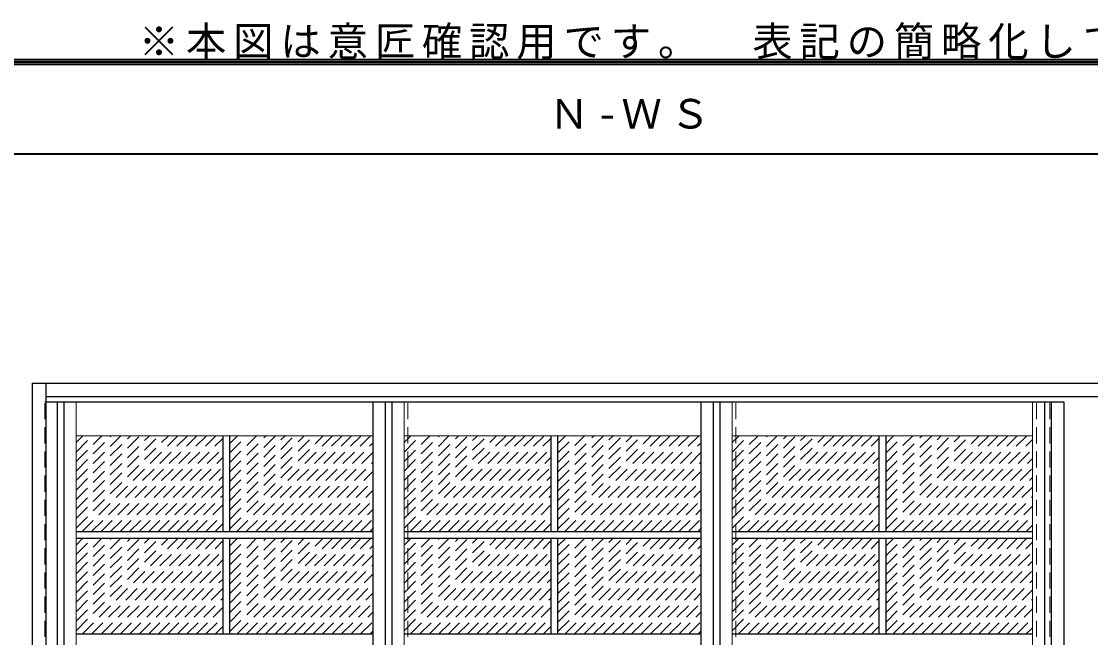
# Model space of a CAD drawing. Units: millimetres, scale not verified. Extents: x -6000 to 5700, y -4307 to 4260.
# Drawn here: x 1253 to 3639, y 2885 to 4260 of the extents above; entities that cross this region are included whole.
import ezdxf

# ---------------------------------------------------------------- set-up
doc = ezdxf.new("R2010")
doc.units = ezdxf.units.MM
doc.header["$LTSCALE"] = 30
doc.linetypes.add('DASHED1', pattern=[1.8, 1.2, -0.6])
for name, color, linetype, lineweight in [('0-2_扉', 4, 'DASHED1', 9), ('0-3_仕上げ', 3, 'Continuous', 25), ('0-4_枠', 3, 'Continuous', 25), ('0-C_ハッチ', 4, 'DASHED1', 9), ('F-1_枠', 6, 'Continuous', 40)]:
    doc.layers.add(name, color=color, linetype=linetype, lineweight=lineweight)
doc.layers.add('0-A_文字', color=7, linetype='Continuous')
doc.styles.add('ＭＳ ゴシック', font='')
doc.styles.get('ＭＳ ゴシック').set_extended_font_data('MS Gothic')

msp = doc.modelspace()

# ---------------------------------------------------------------- linework, layer by layer
at = {"layer": '0-2_扉'}
for p, q in [((1305, 3411.5), (1308, 3411.5)), ((1305, 1428.5), (1305, 3411.5)), ((2115, 1428.5), (2115, 3411.5)), ((2847, 1428.5), (2847, 3411.5))]:
    msp.add_line(p, q, dxfattribs=at)
at = {"layer": '0-2_扉', "color": 3, "linetype": 'Continuous', "lineweight": 25}
for p, q in [((2037, 3411.5), (2037, 1428.5)), ((2769, 3411.5), (2769, 1428.5))]:
    msp.add_line(p, q, dxfattribs=at)
msp.add_lwpolyline([(1308, 3411.5), (3579, 3411.5), (3579, 1428.5)], dxfattribs=at)
at = {"layer": '0-3_仕上げ'}
for p, q in [((1332.5, 3411.5), (1332.5, 1428.5)), ((1347.5, 3411.5), (1347.5, 1428.5)), ((2064.5, 3411.5), (2064.5, 1428.5)), ((2079.5, 3411.5), (2079.5, 1428.5)), ((2796.5, 3411.5), (2796.5, 1428.5)), ((2811.5, 3411.5), (2811.5, 1428.5)), ((3536.5, 1428.5), (3536.5, 3411.5)), ((3551.5, 1428.5), (3551.5, 3411.5)), ((1702.5, 3335.5), (1702.5, 3121)), ((1717.5, 3335.5), (1717.5, 3121)), ((2434.5, 3335.5), (2434.5, 3121)), ((2449.5, 3335.5), (2449.5, 3121)), ((3166.5, 3335.5), (3166.5, 3121)), ((3181.5, 3335.5), (3181.5, 3121)), ((2037, 3121), (1375, 3121)), ((2037, 3106), (1375, 3106)), ((1702.5, 3106), (1702.5, 2892.5)), ((1717.5, 3106), (1717.5, 2892.5)), ((2769, 3121), (2107, 3121)), ((2769, 3106), (2107, 3106)), ((2434.5, 3106), (2434.5, 2892.5)), ((2449.5, 3106), (2449.5, 2892.5)), ((3509, 3121), (2839, 3121)), ((3509, 3106), (2839, 3106)), ((3166.5, 3106), (3166.5, 2892.5)), ((3181.5, 3106), (3181.5, 2892.5)), ((2037, 2892.5), (1375, 2892.5)), ((2769, 2892.5), (2107, 2892.5)), ((3509, 2892.5), (2839, 2892.5))]:
    msp.add_line(p, q, dxfattribs=at)
at = {"layer": '0-3_仕上げ', "color": 7, "lineweight": 18}
for p, q in [((1375, 3411.5), (1375, 1428.5)), ((2107, 3411.5), (2107, 1428.5)), ((2839, 3411.5), (2839, 1428.5)), ((3509, 1428.5), (3509, 3411.5)), ((2037, 3335.5), (1375, 3335.5)), ((2769, 3335.5), (2107, 3335.5)), ((3509, 3335.5), (2839, 3335.5))]:
    msp.add_line(p, q, dxfattribs=at)
at = {"layer": '0-4_枠'}
for p, q in [((1308, 1418), (1308, 3453)), ((1308, 3423), (4328, 3423))]:
    msp.add_line(p, q, dxfattribs=at)
at = {"layer": '0-4_枠', "color": 4, "linetype": 'DASHED1', "lineweight": 9}
for p, q in [((3518, 1428.5), (3518, 3423)), ((3548, 1428.5), (3548, 3423))]:
    msp.add_line(p, q, dxfattribs=at)
at = {"layer": '0-4_枠'}
for points in [[(1308, 1418), (1278, 1418), (1278, 3453)], [(1278, 3453), (4358, 3453), (4358, 1418)]]:
    msp.add_lwpolyline(points, dxfattribs=at)
at = {"layer": '0-C_ハッチ'}
for p, q in [((1375, 3320.35), (1390.15, 3335.5)), ((1375, 3129.43), (1581.07, 3335.5)), ((1375, 3150.64), (1559.86, 3335.5)), ((1375, 3171.85), (1538.65, 3335.5)), ((1375, 3193.07), (1517.43, 3335.5)), ((1375, 3214.28), (1496.22, 3335.5)), ((1375, 3235.49), (1475.01, 3335.5)), ((1375, 3256.71), (1453.79, 3335.5)), ((1375, 3277.92), (1432.58, 3335.5)), ((1375, 3299.13), (1411.37, 3335.5)), ((1387.79, 3121), (1602.29, 3335.5)), ((1409, 3121), (1623.5, 3335.5)), ((1430.21, 3121), (1644.71, 3335.5)), ((1451.43, 3121), (1665.93, 3335.5)), ((1472.64, 3121), (1687.14, 3335.5)), ((1493.85, 3121), (1702.5, 3329.65)), ((1717.5, 3126.85), (1926.15, 3335.5)), ((1717.5, 3148.07), (1904.93, 3335.5)), ((1717.5, 3169.28), (1883.72, 3335.5)), ((1717.5, 3190.49), (1862.51, 3335.5)), ((1717.5, 3211.71), (1841.29, 3335.5)), ((1717.5, 3232.92), (1820.08, 3335.5)), ((1717.5, 3254.13), (1798.87, 3335.5)), ((1717.5, 3275.35), (1777.65, 3335.5)), ((1717.5, 3296.56), (1756.44, 3335.5)), ((1717.5, 3317.77), (1735.23, 3335.5)), ((1732.86, 3121), (1947.36, 3335.5)), ((1754.07, 3121), (1968.57, 3335.5)), ((1775.29, 3121), (1989.79, 3335.5)), ((1796.5, 3121), (2011, 3335.5)), ((1817.71, 3121), (2032.21, 3335.5)), ((1838.93, 3121), (2037, 3319.07)), ((2107, 3320.35), (2122.15, 3335.5)), ((2107, 3129.43), (2313.07, 3335.5)), ((2107, 3150.64), (2291.86, 3335.5)), ((2107, 3171.85), (2270.65, 3335.5)), ((2107, 3193.07), (2249.43, 3335.5)), ((2107, 3214.28), (2228.22, 3335.5)), ((2107, 3235.49), (2207.01, 3335.5)), ((2107, 3256.71), (2185.79, 3335.5)), ((2107, 3277.92), (2164.58, 3335.5)), ((2107, 3299.13), (2143.37, 3335.5)), ((2119.79, 3121), (2334.29, 3335.5)), ((2141, 3121), (2355.5, 3335.5)), ((2162.21, 3121), (2376.71, 3335.5)), ((2183.43, 3121), (2397.93, 3335.5)), ((2204.64, 3121), (2419.14, 3335.5)), ((2225.85, 3121), (2434.5, 3329.65)), ((2449.5, 3126.85), (2658.15, 3335.5)), ((2449.5, 3148.07), (2636.93, 3335.5)), ((2449.5, 3169.28), (2615.72, 3335.5)), ((2449.5, 3190.49), (2594.51, 3335.5)), ((2449.5, 3211.71), (2573.29, 3335.5)), ((2449.5, 3232.92), (2552.08, 3335.5)), ((2449.5, 3254.13), (2530.87, 3335.5)), ((2449.5, 3275.35), (2509.65, 3335.5)), ((2449.5, 3296.56), (2488.44, 3335.5)), ((2449.5, 3317.77), (2467.23, 3335.5)), ((2464.86, 3121), (2679.36, 3335.5)), ((2486.07, 3121), (2700.57, 3335.5)), ((2507.29, 3121), (2721.79, 3335.5)), ((2528.5, 3121), (2743, 3335.5)), ((2549.71, 3121), (2764.21, 3335.5)), ((2570.93, 3121), (2769, 3319.07)), ((2839, 3320.35), (2854.15, 3335.5)), ((2839, 3129.43), (3045.07, 3335.5)), ((2839, 3150.64), (3023.86, 3335.5)), ((2839, 3171.85), (3002.65, 3335.5)), ((2839, 3193.07), (2981.43, 3335.5)), ((2839, 3214.28), (2960.22, 3335.5)), ((2839, 3235.49), (2939.01, 3335.5)), ((2839, 3256.71), (2917.79, 3335.5)), ((2839, 3277.92), (2896.58, 3335.5)), ((2839, 3299.13), (2875.37, 3335.5)), ((2851.79, 3121), (3066.29, 3335.5)), ((2873, 3121), (3087.5, 3335.5)), ((2894.21, 3121), (3108.71, 3335.5)), ((2915.43, 3121), (3129.93, 3335.5)), ((2936.64, 3121), (3151.14, 3335.5)), ((2957.85, 3121), (3166.5, 3329.65)), ((3181.5, 3126.85), (3390.15, 3335.5)), ((3181.5, 3148.07), (3368.93, 3335.5)), ((3181.5, 3169.28), (3347.72, 3335.5)), ((3181.5, 3190.49), (3326.51, 3335.5)), ((3181.5, 3211.71), (3305.29, 3335.5)), ((3181.5, 3232.92), (3284.08, 3335.5)), ((3181.5, 3254.13), (3262.87, 3335.5)), ((3181.5, 3275.35), (3241.65, 3335.5)), ((3181.5, 3296.56), (3220.44, 3335.5)), ((3181.5, 3317.77), (3199.23, 3335.5)), ((3196.86, 3121), (3411.36, 3335.5)), ((3218.07, 3121), (3432.57, 3335.5)), ((3239.29, 3121), (3453.79, 3335.5)), ((3260.5, 3121), (3475, 3335.5)), ((3281.71, 3121), (3496.21, 3335.5)), ((3302.93, 3121), (3509, 3327.07)), ((1515.07, 3121), (1702.5, 3308.43)), ((1860.14, 3121), (2037, 3297.86)), ((2247.07, 3121), (2434.5, 3308.43)), ((2592.14, 3121), (2769, 3297.86)), ((2979.07, 3121), (3166.5, 3308.43)), ((3324.14, 3121), (3509, 3305.86)), ((1536.28, 3121), (1702.5, 3287.22)), ((1881.35, 3121), (2037, 3276.65)), ((2268.28, 3121), (2434.5, 3287.22)), ((2613.35, 3121), (2769, 3276.65)), ((3000.28, 3121), (3166.5, 3287.22)), ((3345.35, 3121), (3509, 3284.65)), ((1557.49, 3121), (1702.5, 3266.01)), ((1578.7, 3121), (1702.5, 3244.79)), ((1902.57, 3121), (2037, 3255.43)), ((2289.49, 3121), (2434.5, 3266.01)), ((2310.7, 3121), (2434.5, 3244.79)), ((2634.57, 3121), (2769, 3255.43)), ((3021.49, 3121), (3166.5, 3266.01)), ((3042.7, 3121), (3166.5, 3244.79)), ((3366.57, 3121), (3509, 3263.43)), ((1599.92, 3121), (1702.5, 3223.58)), ((1923.78, 3121), (2037, 3234.22)), ((2331.92, 3121), (2434.5, 3223.58)), ((2655.78, 3121), (2769, 3234.22)), ((3063.92, 3121), (3166.5, 3223.58)), ((3387.78, 3121), (3509, 3242.22)), ((3408.99, 3121), (3509, 3221.01)), ((1621.13, 3121), (1702.5, 3202.37)), ((1944.99, 3121), (2037, 3213.01)), ((2353.13, 3121), (2434.5, 3202.37)), ((2676.99, 3121), (2769, 3213.01)), ((3085.13, 3121), (3166.5, 3202.37)), ((3430.2, 3121), (3509, 3199.79)), ((1642.34, 3121), (1702.5, 3181.15)), ((1966.2, 3121), (2037, 3191.79)), ((2374.34, 3121), (2434.5, 3181.15)), ((2698.2, 3121), (2769, 3191.79)), ((3106.34, 3121), (3166.5, 3181.15)), ((3451.42, 3121), (3509, 3178.58)), ((1663.56, 3121), (1702.5, 3159.94)), ((1987.42, 3121), (2037, 3170.58)), ((2008.63, 3121), (2037, 3149.37)), ((2395.56, 3121), (2434.5, 3159.94)), ((2719.42, 3121), (2769, 3170.58)), ((2740.63, 3121), (2769, 3149.37)), ((3127.56, 3121), (3166.5, 3159.94)), ((3472.63, 3121), (3509, 3157.37)), ((1684.77, 3121), (1702.5, 3138.73)), ((2029.84, 3121), (2037, 3128.15)), ((2416.77, 3121), (2434.5, 3138.73)), ((2761.84, 3121), (2769, 3128.15)), ((3148.77, 3121), (3166.5, 3138.73)), ((3493.84, 3121), (3509, 3136.15)), ((1375, 2900.43), (1580.57, 3106)), ((1375, 2921.64), (1559.36, 3106)), ((1375, 2942.85), (1538.15, 3106)), ((1375, 2964.07), (1516.93, 3106)), ((1375, 2985.28), (1495.72, 3106)), ((1375, 3006.49), (1474.51, 3106)), ((1375, 3027.71), (1453.29, 3106)), ((1375, 3048.92), (1432.08, 3106)), ((1375, 3070.13), (1410.87, 3106)), ((1375, 3091.35), (1389.65, 3106)), ((1388.29, 2892.5), (1601.79, 3106)), ((1409.5, 2892.5), (1623, 3106)), ((1430.71, 2892.5), (1644.21, 3106)), ((1451.93, 2892.5), (1665.43, 3106)), ((1473.14, 2892.5), (1686.64, 3106)), ((1717.5, 2897.85), (1925.65, 3106)), ((1717.5, 2919.07), (1904.43, 3106)), ((1717.5, 2940.28), (1883.22, 3106)), ((1717.5, 2961.49), (1862.01, 3106)), ((1717.5, 2982.71), (1840.79, 3106)), ((1717.5, 3003.92), (1819.58, 3106)), ((1717.5, 3025.13), (1798.37, 3106)), ((1717.5, 3046.35), (1777.15, 3106)), ((1717.5, 3067.56), (1755.94, 3106)), ((1717.5, 3088.77), (1734.73, 3106)), ((1733.36, 2892.5), (1946.86, 3106)), ((1754.57, 2892.5), (1968.07, 3106)), ((1775.79, 2892.5), (1989.29, 3106)), ((1797, 2892.5), (2010.5, 3106)), ((1818.21, 2892.5), (2031.71, 3106)), ((2107, 2900.43), (2312.57, 3106)), ((2107, 2921.64), (2291.36, 3106)), ((2107, 2942.85), (2270.15, 3106)), ((2107, 2964.07), (2248.93, 3106)), ((2107, 2985.28), (2227.72, 3106)), ((2107, 3006.49), (2206.51, 3106)), ((2107, 3027.71), (2185.29, 3106)), ((2107, 3048.92), (2164.08, 3106)), ((2107, 3070.13), (2142.87, 3106)), ((2107, 3091.35), (2121.65, 3106)), ((2120.29, 2892.5), (2333.79, 3106)), ((2141.5, 2892.5), (2355, 3106)), ((2162.71, 2892.5), (2376.21, 3106)), ((2183.93, 2892.5), (2397.43, 3106)), ((2205.14, 2892.5), (2418.64, 3106)), ((2449.5, 2897.85), (2657.65, 3106)), ((2449.5, 2919.07), (2636.43, 3106)), ((2449.5, 2940.28), (2615.22, 3106)), ((2449.5, 2961.49), (2594.01, 3106)), ((2449.5, 2982.71), (2572.79, 3106)), ((2449.5, 3003.92), (2551.58, 3106)), ((2449.5, 3025.13), (2530.37, 3106)), ((2449.5, 3046.35), (2509.15, 3106)), ((2449.5, 3067.56), (2487.94, 3106)), ((2449.5, 3088.77), (2466.73, 3106)), ((2465.36, 2892.5), (2678.86, 3106)), ((2486.57, 2892.5), (2700.07, 3106)), ((2507.79, 2892.5), (2721.29, 3106)), ((2529, 2892.5), (2742.5, 3106)), ((2550.21, 2892.5), (2763.71, 3106)), ((2839, 2900.43), (3044.57, 3106)), ((2839, 2921.64), (3023.36, 3106)), ((2839, 2942.85), (3002.15, 3106)), ((2839, 2964.07), (2980.93, 3106)), ((2839, 2985.28), (2959.72, 3106)), ((2839, 3006.49), (2938.51, 3106)), ((2839, 3027.71), (2917.29, 3106)), ((2839, 3048.92), (2896.08, 3106)), ((2839, 3070.13), (2874.87, 3106)), ((2839, 3091.35), (2853.65, 3106)), ((2852.29, 2892.5), (3065.79, 3106)), ((2873.5, 2892.5), (3087, 3106)), ((2894.71, 2892.5), (3108.21, 3106)), ((2915.93, 2892.5), (3129.43, 3106)), ((2937.14, 2892.5), (3150.64, 3106)), ((3181.5, 2897.85), (3389.65, 3106)), ((3181.5, 2919.07), (3368.43, 3106)), ((3181.5, 2940.28), (3347.22, 3106)), ((3181.5, 2961.49), (3326.01, 3106)), ((3181.5, 2982.71), (3304.79, 3106)), ((3181.5, 3003.92), (3283.58, 3106)), ((3181.5, 3025.13), (3262.37, 3106)), ((3181.5, 3046.35), (3241.15, 3106)), ((3181.5, 3067.56), (3219.94, 3106)), ((3181.5, 3088.77), (3198.73, 3106)), ((3197.36, 2892.5), (3410.86, 3106)), ((3218.57, 2892.5), (3432.07, 3106)), ((3239.79, 2892.5), (3453.29, 3106)), ((3261, 2892.5), (3474.5, 3106)), ((3282.21, 2892.5), (3495.71, 3106)), ((1494.35, 2892.5), (1702.5, 3100.65)), ((1515.57, 2892.5), (1702.5, 3079.43)), ((1839.43, 2892.5), (2037, 3090.07)), ((2226.35, 2892.5), (2434.5, 3100.65)), ((2247.57, 2892.5), (2434.5, 3079.43)), ((2571.43, 2892.5), (2769, 3090.07)), ((2958.35, 2892.5), (3166.5, 3100.65)), ((2979.57, 2892.5), (3166.5, 3079.43)), ((3303.43, 2892.5), (3509, 3098.07)), ((1536.78, 2892.5), (1702.5, 3058.22)), ((1860.64, 2892.5), (2037, 3068.86)), ((2268.78, 2892.5), (2434.5, 3058.22)), ((2592.64, 2892.5), (2769, 3068.86)), ((3000.78, 2892.5), (3166.5, 3058.22)), ((3324.64, 2892.5), (3509, 3076.86)), ((3345.85, 2892.5), (3509, 3055.65)), ((1557.99, 2892.5), (1702.5, 3037.01)), ((1881.85, 2892.5), (2037, 3047.65)), ((2289.99, 2892.5), (2434.5, 3037.01)), ((2613.85, 2892.5), (2769, 3047.65)), ((3021.99, 2892.5), (3166.5, 3037.01)), ((3367.07, 2892.5), (3509, 3034.43)), ((1579.2, 2892.5), (1702.5, 3015.79)), ((1903.07, 2892.5), (2037, 3026.43)), ((2311.2, 2892.5), (2434.5, 3015.79)), ((2635.07, 2892.5), (2769, 3026.43)), ((3043.2, 2892.5), (3166.5, 3015.79)), ((3388.28, 2892.5), (3509, 3013.22)), ((1600.42, 2892.5), (1702.5, 2994.58)), ((1924.28, 2892.5), (2037, 3005.22)), ((1945.49, 2892.5), (2037, 2984.01)), ((2332.42, 2892.5), (2434.5, 2994.58)), ((2656.28, 2892.5), (2769, 3005.22)), ((2677.49, 2892.5), (2769, 2984.01)), ((3064.42, 2892.5), (3166.5, 2994.58)), ((3409.49, 2892.5), (3509, 2992.01)), ((1621.63, 2892.5), (1702.5, 2973.37)), ((1966.7, 2892.5), (2037, 2962.79)), ((2353.63, 2892.5), (2434.5, 2973.37)), ((2698.7, 2892.5), (2769, 2962.79)), ((3085.63, 2892.5), (3166.5, 2973.37)), ((3430.7, 2892.5), (3509, 2970.79)), ((1642.84, 2892.5), (1702.5, 2952.15)), ((1987.92, 2892.5), (2037, 2941.58)), ((2374.84, 2892.5), (2434.5, 2952.15)), ((2719.92, 2892.5), (2769, 2941.58)), ((3106.84, 2892.5), (3166.5, 2952.15)), ((3451.92, 2892.5), (3509, 2949.58)), ((1664.06, 2892.5), (1702.5, 2930.94)), ((2009.13, 2892.5), (2037, 2920.37)), ((2396.06, 2892.5), (2434.5, 2930.94)), ((2741.13, 2892.5), (2769, 2920.37)), ((3128.06, 2892.5), (3166.5, 2930.94)), ((3473.13, 2892.5), (3509, 2928.37)), ((1685.27, 2892.5), (1702.5, 2909.73)), ((2030.34, 2892.5), (2037, 2899.15)), ((2417.27, 2892.5), (2434.5, 2909.73)), ((2762.34, 2892.5), (2769, 2899.15)), ((3149.27, 2892.5), (3166.5, 2909.73)), ((3494.34, 2892.5), (3509, 2907.15))]:
    msp.add_line(p, q, dxfattribs=at)
at = {"layer": 'F-1_枠'}
for p, q in [((-6000, 4175), (5700, 4175)), ((-6000, 4170), (5700, 4170)), ((-6000, 4165), (5700, 4165)), ((-6000, 3965), (5700, 3965))]:
    msp.add_line(p, q, dxfattribs=at)

# ---------------------------------------------------------------- texts
at = {"layer": '0-A_文字', "char_height": 65.98, "attachment_point": 7, "style": 'ＭＳ ゴシック'}
for s, insert in [('\\T1.17;※本図は意匠確認用です。\u3000表記の簡略化している部位がございますのでご注意下さい。', (1515, 4175)), ('\\T1.2;Ｎ-ＷＳ', (2430, 4020))]:
    msp.add_mtext(s, dxfattribs=dict(at, insert=insert))

doc.saveas('drawing.dxf')
